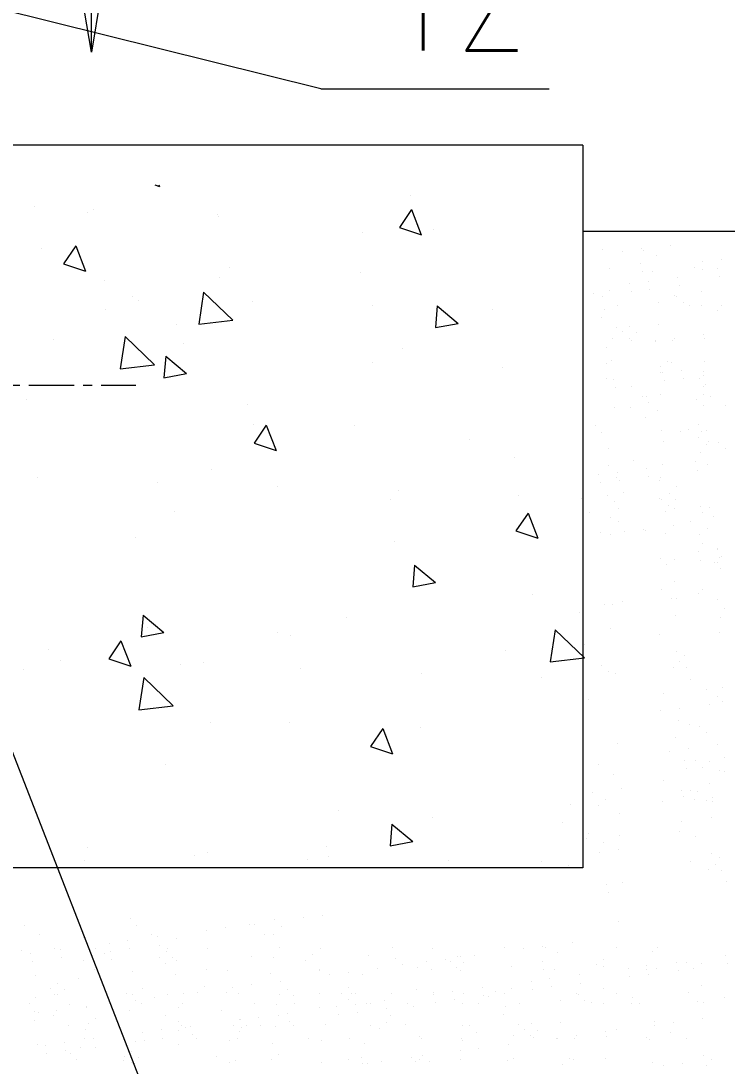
# Model space of a CAD drawing. Header units: millimetres. Extents: x -394 to 6212, y -2458 to 809.
# Drawn here: x 4901.94 to 4921.5, y -2262.21 to -2233.28 of the extents above; entities that cross this region are included whole.
import ezdxf

# ---------------------------------------------------------------- set-up
doc = ezdxf.new("R2010")
doc.units = ezdxf.units.MM
doc.linetypes.add('CENTER', pattern=[2, 1.25, -0.25, 0.25, -0.25])
doc.layers.get('0').update_dxf_attribs({"lineweight": 18})
doc.layers.add('1', color=1, linetype='Continuous', lineweight=18, true_color=0xff0000)
doc.layers.add('2', color=2, linetype='Continuous', lineweight=18, true_color=0xffff00)
doc.styles.add('STYLE1', font='txt.shx', dxfattribs={"width": 0.67, "bigfont": 'hztxt.shx'})

# ---------------------------------------------------------------- blocks, each defined once
blk = doc.blocks.new('_CLOSED')
at = {"color": 0, "linetype": 'ByBlock', "lineweight": -2}
for p, q in [((-1, 0.166667), (0, 0)), ((-1, 0.166667), (-1, -0.166667)), ((0, 0), (-1, -0.166667)), ((0, 0), (-1, 0))]:
    blk.add_line(p, q, dxfattribs=at)

msp = doc.modelspace()

# ---------------------------------------------------------------- linework, layer by layer
at = {"color": 3, "linetype": 'CENTER'}
msp.add_line((4898.15913, -2243.35476), (4905.12031, -2243.35476), dxfattribs=at)
at = {"layer": '1'}
for p, q in [((4917.50806, -2236.71933), (4875.09529, -2236.71933)), ((4917.50806, -2236.71933), (4917.50806, -2256.71933)), ((4905.64832, -2237.81373), (4905.77817, -2237.8573)), ((4905.76136, -2237.81373), (4905.77802, -2237.85713)), ((4912.74186, -2238.11032), (4912.74186, -2238.11032)), ((4902.32327, -2238.41728), (4902.32327, -2238.41728)), ((4903.78269, -2238.56634), (4903.78269, -2238.56634)), ((4903.95097, -2238.50029), (4903.95097, -2238.50029)), ((4907.39193, -2238.62418), (4907.39193, -2238.62418)), ((4907.39723, -2238.69364), (4907.39723, -2238.69364)), ((4912.76074, -2238.4957), (4912.42523, -2238.99312)), ((4912.76074, -2238.4957), (4913.02952, -2239.19589)), ((4912.42537, -2238.99329), (4913.02966, -2239.19606)), ((4913.35857, -2239.03705), (4913.35857, -2239.03705)), ((4911.39861, -2239.1244), (4911.39861, -2239.1244)), ((4917.50806, -2239.09753), (4929.28181, -2239.09753)), ((4902.50235, -2239.58828), (4902.50235, -2239.58828)), ((4903.45351, -2239.50407), (4903.11799, -2240.00149)), ((4903.45351, -2239.50407), (4903.72228, -2240.20425)), ((4903.11814, -2240.00164), (4903.72243, -2240.20441)), ((4907.72681, -2240.10264), (4907.72681, -2240.10264)), ((4904.2572, -2240.44836), (4904.2572, -2240.44836)), ((4907.43322, -2240.36463), (4907.43322, -2240.36463)), ((4911.34134, -2240.22993), (4911.34134, -2240.22993)), ((4906.999, -2240.78282), (4906.86107, -2241.67219)), ((4906.999, -2240.78282), (4907.81076, -2241.56171)), ((4905.02206, -2240.90755), (4905.02206, -2240.90755)), ((4905.19627, -2241.02033), (4905.19627, -2241.02033)), ((4908.351, -2241.02915), (4908.351, -2241.02915)), ((4904.2813, -2241.25926), (4904.2813, -2241.25926)), ((4911.67994, -2241.15075), (4911.67994, -2241.15075)), ((4913.47143, -2241.16674), (4913.41914, -2241.76446)), ((4913.47143, -2241.16674), (4914.04597, -2241.64883)), ((4915.00888, -2241.27235), (4915.00888, -2241.27235)), ((4906.86116, -2241.67236), (4907.81085, -2241.56188)), ((4913.41928, -2241.76463), (4914.04611, -2241.649)), ((4906.23658, -2241.67159), (4906.23658, -2241.67159)), ((4902.83193, -2242.09168), (4902.83193, -2242.09168)), ((4904.82458, -2242.01421), (4904.68664, -2242.90358)), ((4904.82458, -2242.01421), (4905.63634, -2242.7931)), ((4906.44647, -2242.21897), (4906.44647, -2242.21897)), ((4912.51631, -2242.35415), (4912.51631, -2242.35415)), ((4904.68673, -2242.90374), (4905.63643, -2242.79326)), ((4905.94951, -2242.55425), (4905.89722, -2243.15197)), ((4905.94951, -2242.55425), (4906.52404, -2243.03634)), ((4911.67092, -2242.73333), (4911.67092, -2242.73333)), ((4905.89736, -2243.15213), (4906.52418, -2243.03651)), ((4915.28546, -2242.86063), (4915.28546, -2242.86063)), ((4902.09772, -2243.75551), (4902.09772, -2243.75551)), ((4908.22542, -2243.88996), (4908.22542, -2243.88996)), ((4908.39298, -2244.45604), (4908.39298, -2244.45604)), ((4908.73456, -2244.46477), (4908.39904, -2244.96219)), ((4908.73456, -2244.46477), (4909.00333, -2245.16496)), ((4911.17306, -2244.46263), (4911.17306, -2244.46263)), ((4908.39918, -2244.96236), (4909.00347, -2245.16512)), ((4914.35962, -2244.86891), (4914.35962, -2244.86891)), ((4915.61504, -2245.36403), (4915.61504, -2245.36403)), ((4907.20767, -2245.70286), (4907.20767, -2245.70286)), ((4902.39723, -2245.92032), (4902.39723, -2245.92032)), ((4905.72617, -2246.04192), (4905.72617, -2246.04192)), ((4909.05511, -2246.16352), (4909.05511, -2246.16352)), ((4912.38404, -2246.28512), (4912.38404, -2246.28512)), ((4912.16953, -2246.52065), (4912.16953, -2246.52065)), ((4915.71298, -2246.40671), (4915.71298, -2246.40671)), ((4906.19732, -2246.85219), (4906.19732, -2246.85219)), ((4915.98606, -2246.89792), (4915.65054, -2247.39535)), ((4915.98606, -2246.89792), (4916.25483, -2247.59811)), ((4915.65068, -2247.39552), (4916.25497, -2247.59828)), ((4905.11275, -2247.57476), (4905.11275, -2247.57476)), ((4912.29076, -2247.69237), (4912.29076, -2247.69237)), ((4912.84391, -2248.33934), (4912.79162, -2248.93706)), ((4912.84391, -2248.33934), (4913.41844, -2248.82143)), ((4912.79175, -2248.93723), (4913.41858, -2248.8216)), ((4916.11365, -2249.15135), (4916.11365, -2249.15135)), ((4905.32199, -2249.72685), (4905.2697, -2250.32457)), ((4905.32199, -2249.72685), (4905.89652, -2250.20895)), ((4917.40071, -2249.63972), (4917.40071, -2249.63972)), ((4910.94751, -2249.80085), (4910.94751, -2249.80085)), ((4905.26983, -2250.32473), (4905.89666, -2250.20911)), ((4905.44233, -2250.07816), (4905.44233, -2250.07816)), ((4909.05687, -2250.20546), (4909.05687, -2250.20546)), ((4909.39403, -2250.2879), (4909.39403, -2250.2879)), ((4916.74019, -2250.12944), (4916.60225, -2251.01881)), ((4916.74019, -2250.12944), (4917.55195, -2250.90833)), ((4904.70837, -2250.43384), (4904.37285, -2250.93126)), ((4904.70837, -2250.43384), (4904.97714, -2251.13403)), ((4902.69776, -2250.67129), (4902.69776, -2250.67129)), ((4915.36067, -2250.70077), (4915.36067, -2250.70077)), ((4916.60233, -2251.01898), (4917.55203, -2250.9085)), ((4903.03741, -2250.97138), (4903.03741, -2250.97138)), ((4904.37299, -2250.93143), (4904.97728, -2251.13419)), ((4906.36635, -2251.09298), (4906.36635, -2251.09298)), ((4906.98212, -2251.04108), (4906.98212, -2251.04108)), ((4901.99682, -2251.23479), (4901.99682, -2251.23479)), ((4905.34381, -2251.45523), (4905.20588, -2252.3446)), ((4909.69529, -2251.21458), (4909.69529, -2251.21458)), ((4913.02423, -2251.33618), (4913.02423, -2251.33618)), ((4916.35317, -2251.45778), (4916.35317, -2251.45778)), ((4905.20596, -2252.34477), (4906.15566, -2252.23428)), ((4907.19837, -2252.68405), (4907.19837, -2252.68405)), ((4909.38645, -2252.70886), (4909.38645, -2252.70886)), ((4911.95987, -2252.867), (4911.62435, -2253.36442)), ((4911.95987, -2252.867), (4912.22864, -2253.56718)), ((4913.00099, -2252.83615), (4913.00099, -2252.83615)), ((4912.06521, -2253.0306), (4912.06521, -2253.0306)), ((4911.62448, -2253.36459), (4912.22878, -2253.56735)), ((4905.94094, -2253.86548), (4905.94094, -2253.86548)), ((4910.72196, -2255.13908), (4910.72196, -2255.13908)), ((4917.17516, -2254.97794), (4917.17516, -2254.97794)), ((4912.21639, -2255.51194), (4912.1641, -2256.10966)), ((4912.21639, -2255.51194), (4912.79092, -2255.99403)), ((4913.33056, -2255.33955), (4913.33056, -2255.33955)), ((4916.9451, -2255.46685), (4916.9451, -2255.46685)), ((4910.39508, -2256.11976), (4910.39508, -2256.11976)), ((4912.16423, -2256.10983), (4912.79105, -2255.9942)), ((4903.78718, -2256.16525), (4903.78718, -2256.16525)), ((4906.75657, -2256.3793), (4906.75657, -2256.3793)), ((4907.11612, -2256.28685), (4907.11612, -2256.28685)), ((4910.44505, -2256.40845), (4910.44505, -2256.40845)), ((4903.69881, -2256.50315), (4903.69881, -2256.50315)), ((4909.88506, -2256.49618), (4909.88506, -2256.49618)), ((4913.77399, -2256.53005), (4913.77399, -2256.53005)), ((4916.36172, -2256.53264), (4916.36172, -2256.53264)), ((4917.10293, -2256.65165), (4917.10293, -2256.65165)), ((4917.50806, -2256.71933), (4875.09529, -2256.71933))]:
    msp.add_line(p, q, dxfattribs=at)
at = {"layer": '1', "color": 2}
msp.add_line((4905.34381, -2251.45523), (4906.15557, -2252.23412), dxfattribs=at)
at = {"layer": '2'}
for p, q in [((4910.2459, -2235.15258), (4889.05779, -2229.89911)), ((4910.2459, -2235.15258), (4916.57265, -2235.15258)), ((4918.05662, -2239.61709), (4918.05662, -2239.61709)), ((4919.11625, -2239.58857), (4919.11625, -2239.58857)), ((4919.18273, -2239.62571), (4919.18273, -2239.62571)), ((4919.92924, -2239.48154), (4919.92924, -2239.48154)), ((4918.59574, -2239.6571), (4918.59574, -2239.6571)), ((4919.53393, -2239.76271), (4919.53393, -2239.76271)), ((4921.35457, -2239.88637), (4921.35457, -2239.88637)), ((4918.25078, -2240.13248), (4918.25078, -2240.13248)), ((4919.10604, -2239.99711), (4919.10604, -2239.99711)), ((4920.61049, -2240.09478), (4920.61049, -2240.09478)), ((4920.80887, -2240.14475), (4920.80887, -2240.14475)), ((4920.80958, -2239.94284), (4920.80958, -2239.94284)), ((4921.24512, -2240.12119), (4921.24512, -2240.12119)), ((4919.14887, -2240.21422), (4919.14887, -2240.21422)), ((4919.31242, -2240.48082), (4919.31242, -2240.48082)), ((4919.44227, -2240.21943), (4919.44227, -2240.21943)), ((4920.1254, -2240.37378), (4920.1254, -2240.37378)), ((4921.29322, -2240.34679), (4921.29322, -2240.34679)), ((4918.24473, -2240.75195), (4918.24473, -2240.75195)), ((4918.79191, -2240.54934), (4918.79191, -2240.54934)), ((4918.84001, -2240.77494), (4918.84001, -2240.77494)), ((4919.36051, -2240.70641), (4919.36051, -2240.70641)), ((4920.1735, -2240.59938), (4920.1735, -2240.59938)), ((4920.80282, -2240.76422), (4920.80282, -2240.76422)), ((4917.80345, -2240.82052), (4917.80345, -2240.82052)), ((4918.05056, -2240.89402), (4918.05056, -2240.89402)), ((4919.60297, -2241.07006), (4919.60297, -2241.07006)), ((4920.03859, -2240.87974), (4920.03859, -2240.87974)), ((4920.10137, -2240.90916), (4920.10137, -2240.90916)), ((4920.28569, -2241.07805), (4920.28569, -2241.07805)), ((4918.09357, -2241.25433), (4918.09357, -2241.25433)), ((4918.47226, -2241.16267), (4918.47226, -2241.16267)), ((4920.46029, -2241.14839), (4920.46029, -2241.14839)), ((4920.79446, -2241.15702), (4920.79446, -2241.15702)), ((4921.23147, -2241.27818), (4921.23147, -2241.27818)), ((4921.34851, -2241.16331), (4921.34851, -2241.16331)), ((4918.01669, -2241.48254), (4918.01669, -2241.48254)), ((4918.43839, -2241.75119), (4918.43839, -2241.75119)), ((4918.59969, -2241.8845), (4918.59969, -2241.8845)), ((4918.79878, -2241.73257), (4918.79878, -2241.73257)), ((4918.9831, -2241.90146), (4918.9831, -2241.90146)), ((4919.59692, -2241.68954), (4919.59692, -2241.68954)), ((4918.31377, -2242.0593), (4918.31377, -2242.0593)), ((4918.78401, -2242.0534), (4918.78401, -2242.0534)), ((4918.86425, -2242.12119), (4918.86425, -2242.12119)), ((4919.50526, -2242.14625), (4919.50526, -2242.14625)), ((4919.51774, -2242.12486), (4919.51774, -2242.12486)), ((4919.99036, -2242.12981), (4919.99036, -2242.12981)), ((4920.03825, -2242.05634), (4920.03825, -2242.05634)), ((4920.85123, -2241.94931), (4920.85123, -2241.94931)), ((4920.87186, -2242.07157), (4920.87186, -2242.07157)), ((4918.15946, -2242.30368), (4918.15946, -2242.30368)), ((4897.4755, -2242.6919), (4914.57952, -2286.5549)), ((4918.14955, -2242.75293), (4918.14955, -2242.75293)), ((4918.30772, -2242.67877), (4918.30772, -2242.67877)), ((4919.85308, -2242.69866), (4919.85308, -2242.69866)), ((4919.95649, -2242.71833), (4919.95649, -2242.71833)), ((4920.86581, -2242.69104), (4920.86581, -2242.69104)), ((4919.654, -2242.85059), (4919.654, -2242.85059)), ((4919.66596, -2242.99689), (4919.66596, -2242.99689)), ((4919.71391, -2243.01711), (4919.71391, -2243.01711)), ((4920.23442, -2242.94858), (4920.23442, -2242.94858)), ((4920.85693, -2242.99337), (4920.85693, -2242.99337)), ((4920.85746, -2243.08384), (4920.85746, -2243.08384)), ((4918.15656, -2243.18115), (4918.15656, -2243.18115)), ((4918.35563, -2243.19593), (4918.35563, -2243.19593)), ((4919.762, -2243.24271), (4919.762, -2243.24271)), ((4920.28251, -2243.17418), (4920.28251, -2243.17418)), ((4920.72511, -2243.16557), (4920.72511, -2243.16557)), ((4920.84622, -2243.38384), (4920.84622, -2243.38384)), ((4920.90943, -2243.33447), (4920.90943, -2243.33447)), ((4918.40372, -2243.42153), (4918.40372, -2243.42153)), ((4918.85819, -2243.39812), (4918.85819, -2243.39812)), ((4919.14487, -2243.66497), (4919.14487, -2243.66497)), ((4919.27989, -2243.66677), (4919.27989, -2243.66677)), ((4919.65991, -2243.61636), (4919.65991, -2243.61636)), ((4920.84841, -2243.61071), (4920.84841, -2243.61071)), ((4921.03003, -2243.65879), (4921.03003, -2243.65879)), ((4919.32919, -2243.83387), (4919.32919, -2243.83387)), ((4920.64932, -2243.76264), (4920.64932, -2243.76264)), ((4920.83364, -2243.93154), (4920.83364, -2243.93154)), ((4921.45172, -2243.92744), (4921.45172, -2243.92744)), ((4918.37676, -2243.98612), (4918.37676, -2243.98612)), ((4918.82432, -2243.98664), (4918.82432, -2243.98664)), ((4919.24602, -2244.25529), (4919.24602, -2244.25529)), ((4919.56826, -2244.07308), (4919.56826, -2244.07308)), ((4917.84228, -2244.48838), (4917.84228, -2244.48838)), ((4920.72168, -2244.45033), (4920.72168, -2244.45033)), ((4918.0266, -2244.65728), (4918.0266, -2244.65728)), ((4919.67188, -2244.62529), (4919.67188, -2244.62529)), ((4920.19918, -2244.63107), (4920.19918, -2244.63107)), ((4920.43973, -2244.59263), (4920.43973, -2244.59263)), ((4920.69936, -2244.80116), (4920.69936, -2244.80116)), ((4920.79799, -2244.63391), (4920.79799, -2244.63391)), ((4920.9288, -2244.61787), (4920.9288, -2244.61787)), ((4918.21956, -2245.10797), (4918.21956, -2245.10797)), ((4919.72896, -2244.92371), (4919.72896, -2244.92371)), ((4920.92045, -2245.01066), (4920.92045, -2245.01066)), ((4920.9818, -2244.90886), (4920.9818, -2244.90886)), ((4921.2703, -2244.94604), (4921.2703, -2244.94604)), ((4921.45462, -2245.11494), (4921.45462, -2245.11494)), ((4920.76412, -2245.22243), (4920.76412, -2245.22243)), ((4918.2118, -2245.57288), (4918.2118, -2245.57288)), ((4918.89659, -2245.45448), (4918.89659, -2245.45448)), ((4919.27762, -2245.6637), (4919.27762, -2245.6637)), ((4919.72291, -2245.54318), (4919.72291, -2245.54318)), ((4920.6359, -2245.48488), (4920.6359, -2245.48488)), ((4920.96594, -2245.56817), (4920.96594, -2245.56817)), ((4917.94413, -2245.83926), (4917.94413, -2245.83926)), ((4918.43976, -2245.91295), (4918.43976, -2245.91295)), ((4918.46464, -2245.77073), (4918.46464, -2245.77073)), ((4918.51273, -2245.99633), (4918.51273, -2245.99633)), ((4919.32572, -2245.8893), (4919.32572, -2245.8893)), ((4919.66582, -2245.90223), (4919.66582, -2245.90223)), ((4920.684, -2245.71047), (4920.684, -2245.71047)), ((4917.99223, -2246.06485), (4917.99223, -2246.06485)), ((4919.63125, -2245.9999), (4919.63125, -2245.9999)), ((4920.08752, -2246.17087), (4920.08752, -2246.17087)), ((4917.45719, -2246.48523), (4917.45719, -2246.48523)), ((4918.18838, -2246.42079), (4918.18838, -2246.42079)), ((4918.63153, -2246.33819), (4918.63153, -2246.33819)), ((4919.63195, -2246.49074), (4919.63195, -2246.49074)), ((4919.69283, -2246.51846), (4919.69283, -2246.51846)), ((4919.89191, -2246.36652), (4919.89191, -2246.36652)), ((4920.07623, -2246.53542), (4920.07623, -2246.53542)), ((4918.3727, -2246.58969), (4918.3727, -2246.58969)), ((4918.50485, -2246.77911), (4918.50485, -2246.77911)), ((4919.79195, -2246.85053), (4919.79195, -2246.85053)), ((4919.87715, -2246.68735), (4919.87715, -2246.68735)), ((4920.05365, -2246.75939), (4920.05365, -2246.75939)), ((4920.76235, -2246.72798), (4920.76235, -2246.72798)), ((4921.02201, -2246.73554), (4921.02201, -2246.73554)), ((4917.69186, -2246.88614), (4917.69186, -2246.88614)), ((4918.28255, -2247.0348), (4918.28255, -2247.0348)), ((4918.49148, -2247.14367), (4918.49148, -2247.14367)), ((4920.47951, -2247.12939), (4920.47951, -2247.12939)), ((4920.82292, -2246.88748), (4920.82292, -2246.88748)), ((4921.12317, -2246.98662), (4921.12317, -2246.98662)), ((4918.66996, -2247.41478), (4918.66996, -2247.41478)), ((4919.19047, -2247.34625), (4919.19047, -2247.34625)), ((4919.24268, -2247.38688), (4919.24268, -2247.38688)), ((4920.00345, -2247.23922), (4920.00345, -2247.23922)), ((4920.94622, -2247.33262), (4920.94622, -2247.33262)), ((4917.98845, -2247.44744), (4917.98845, -2247.44744)), ((4918.2748, -2247.4997), (4918.2748, -2247.4997)), ((4919.7859, -2247.47001), (4919.7859, -2247.47001)), ((4920.74713, -2247.48455), (4920.74713, -2247.48455)), ((4920.71014, -2247.9745), (4920.71014, -2247.9745)), ((4920.81959, -2247.73968), (4920.81959, -2247.73968)), ((4921.23065, -2247.90597), (4921.23065, -2247.90597)), ((4921.24429, -2247.8755), (4921.24429, -2247.8755)), ((4919.64218, -2248.16539), (4919.64218, -2248.16539)), ((4920.04444, -2248.18135), (4920.04444, -2248.18135)), ((4920.75824, -2248.20009), (4920.75824, -2248.20009)), ((4921.14663, -2248.26306), (4921.14663, -2248.26306)), ((4921.23594, -2248.2683), (4921.23594, -2248.2683)), ((4921.27875, -2248.13157), (4921.27875, -2248.13157)), ((4921.34572, -2248.11113), (4921.34572, -2248.11113)), ((4919.8265, -2248.33429), (4919.8265, -2248.33429)), ((4921.33095, -2248.43196), (4921.33095, -2248.43196)), ((4920.0384, -2248.80082), (4920.0384, -2248.80082)), ((4919.68742, -2249.00799), (4919.68742, -2249.00799)), ((4920.69649, -2249.13148), (4920.69649, -2249.13148)), ((4920.81353, -2249.01661), (4920.81353, -2249.01661)), ((4918.09335, -2249.42243), (4918.09335, -2249.42243)), ((4918.33779, -2249.42653), (4918.33779, -2249.42653)), ((4918.61386, -2249.3539), (4918.61386, -2249.3539)), ((4919.94674, -2249.25754), (4919.94674, -2249.25754)), ((4920.10912, -2249.27664), (4920.10912, -2249.27664)), ((4921.23523, -2249.28526), (4921.23523, -2249.28526)), ((4920.07769, -2249.72884), (4920.07769, -2249.72884)), ((4921.43597, -2249.55002), (4921.43597, -2249.55002)), ((4921.30729, -2249.80233), (4921.30729, -2249.80233)), ((4918.26482, -2250.08374), (4918.26482, -2250.08374)), ((4919.63919, -2250.25806), (4919.63919, -2250.25806)), ((4921.29893, -2250.19513), (4921.29893, -2250.19513)), ((4917.55434, -2250.5263), (4917.55434, -2250.5263)), ((4920.10139, -2250.72764), (4920.10139, -2250.72764)), ((4920.32195, -2250.84668), (4920.32195, -2250.84668)), ((4918.02728, -2251.11531), (4918.02728, -2251.11531)), ((4920.00973, -2251.18436), (4920.00973, -2251.18436)), ((4920.19013, -2251.01887), (4920.19013, -2251.01887)), ((4920.37445, -2251.18777), (4920.37445, -2251.18777)), ((4918.2116, -2251.28421), (4918.2116, -2251.28421)), ((4918.40078, -2251.35335), (4918.40078, -2251.35335)), ((4920.49505, -2251.51209), (4920.49505, -2251.51209)), ((4920.91675, -2251.78074), (4920.91675, -2251.78074)), ((4921.37028, -2251.72915), (4921.37028, -2251.72915)), ((4917.65707, -2252.06902), (4917.65707, -2252.06902)), ((4919.73999, -2251.8873), (4919.73999, -2251.8873)), ((4921.24444, -2251.98497), (4921.24444, -2251.98497)), ((4920.1867, -2252.30364), (4920.1867, -2252.30364)), ((4920.99969, -2252.1966), (4920.99969, -2252.1966)), ((4921.36192, -2252.12195), (4921.36192, -2252.12195)), ((4919.66619, -2252.37216), (4919.66619, -2252.37216)), ((4920.16438, -2252.65447), (4920.16438, -2252.65447)), ((4920.44682, -2252.76216), (4920.44682, -2252.76216)), ((4920.73532, -2252.79935), (4920.73532, -2252.79935)), ((4920.07273, -2253.11119), (4920.07273, -2253.11119)), ((4920.91964, -2252.96824), (4920.91964, -2252.96824)), ((4918.46378, -2253.28017), (4918.46378, -2253.28017)), ((4919.91046, -2253.49001), (4919.91046, -2253.49001)), ((4920.43097, -2253.42148), (4920.43097, -2253.42148)), ((4921.24395, -2253.31445), (4921.24395, -2253.31445)), ((4920.33181, -2253.74835), (4920.33181, -2253.74835)), ((4920.62213, -2253.76042), (4920.62213, -2253.76042)), ((4921.02439, -2253.77638), (4921.02439, -2253.77638)), ((4921.43327, -2253.65597), (4921.43327, -2253.65597)), ((4917.94028, -2253.85615), (4917.94028, -2253.85615)), ((4920.37991, -2253.97395), (4920.37991, -2253.97395)), ((4920.80645, -2253.92932), (4920.80645, -2253.92932)), ((4921.30268, -2254.0162), (4921.30268, -2254.0162)), ((4921.42492, -2254.04877), (4921.42492, -2254.04877)), ((4918.36197, -2254.1248), (4918.36197, -2254.1248)), ((4919.73634, -2254.29913), (4919.73634, -2254.29913)), ((4917.76608, -2254.64382), (4917.76608, -2254.64382)), ((4918.57906, -2254.53679), (4918.57906, -2254.53679)), ((4920.22738, -2254.58129), (4920.22738, -2254.58129)), ((4920.48703, -2254.58885), (4920.48703, -2254.58885)), ((4920.66737, -2254.60303), (4920.66737, -2254.60303)), ((4921.01834, -2254.39585), (4921.01834, -2254.39585)), ((4918.12509, -2254.83722), (4918.12509, -2254.83722)), ((4919.70247, -2254.88764), (4919.70247, -2254.88764)), ((4920.28795, -2254.74079), (4920.28795, -2254.74079)), ((4920.58819, -2254.83993), (4920.58819, -2254.83993)), ((4920.92669, -2254.85257), (4920.92669, -2254.85257)), ((4921.08907, -2254.87168), (4921.08907, -2254.87168)), ((4921.1087, -2254.7714), (4921.1087, -2254.7714)), ((4917.926, -2254.98915), (4917.926, -2254.98915)), ((4918.52677, -2255.207), (4918.52677, -2255.207)), ((4920.24466, -2255.4309), (4920.24466, -2255.4309)), ((4921.05764, -2255.32387), (4921.05764, -2255.32387)), ((4917.65566, -2255.76312), (4917.65566, -2255.76312)), ((4918.52072, -2255.82647), (4918.52072, -2255.82647)), ((4920.17476, -2255.70186), (4920.17476, -2255.70186)), ((4917.60743, -2255.91879), (4917.60743, -2255.91879)), ((4918.07736, -2256.03177), (4918.07736, -2256.03177)), ((4920.61914, -2255.85309), (4920.61914, -2255.85309)), ((4917.9714, -2256.28787), (4917.9714, -2256.28787)), ((4918.49191, -2256.21934), (4918.49191, -2256.21934)), ((4921.08134, -2256.32268), (4921.08134, -2256.32268)), ((4920.48892, -2256.54875), (4920.48892, -2256.54875)), ((4921.17008, -2256.61391), (4921.17008, -2256.61391)), ((4921.3019, -2256.44171), (4921.3019, -2256.44171)), ((4920.98968, -2256.7794), (4920.98968, -2256.7794)), ((4921.3544, -2256.78281), (4921.3544, -2256.78281)), ((4918.16757, -2257.18011), (4918.16757, -2257.18011)), ((4918.58976, -2257.13382), (4918.58976, -2257.13382)), ((4921.475, -2257.10713), (4921.475, -2257.10713)), ((4918.21566, -2257.40571), (4918.21566, -2257.40571)), ((4904.96914, -2258.12818), (4904.96914, -2258.12818)), ((4909.76358, -2258.09892), (4909.76358, -2258.09892)), ((4910.28408, -2258.03039), (4910.28408, -2258.03039)), ((4902.02971, -2258.30966), (4902.02971, -2258.30966)), ((4905.14385, -2258.304), (4905.14385, -2258.304)), ((4907.59231, -2258.38477), (4907.59231, -2258.38477)), ((4908.25799, -2258.29834), (4908.25799, -2258.29834)), ((4908.4053, -2258.27774), (4908.4053, -2258.27774)), ((4908.9706, -2258.16255), (4908.9706, -2258.16255)), ((4909.15491, -2258.33145), (4909.15491, -2258.33145)), ((4918.49206, -2258.21001), (4918.49206, -2258.21001)), ((4902.4514, -2258.57831), (4902.4514, -2258.57831)), ((4903.68163, -2258.65529), (4903.68163, -2258.65529)), ((4905.56554, -2258.57265), (4905.56554, -2258.57265)), ((4905.71352, -2258.63212), (4905.71352, -2258.63212)), ((4906.23972, -2258.66756), (4906.23972, -2258.66756)), ((4907.0718, -2258.4533), (4907.0718, -2258.4533)), ((4908.67969, -2258.56699), (4908.67969, -2258.56699)), ((4908.94061, -2258.57025), (4908.94061, -2258.57025)), ((4901.96302, -2259.00585), (4901.96302, -2259.00585)), ((4902.87726, -2258.94831), (4902.87726, -2258.94831)), ((4903.02175, -2258.9865), (4903.02175, -2258.9865)), ((4904.00337, -2258.95693), (4904.00337, -2258.95693)), ((4904.38003, -2258.80768), (4904.38003, -2258.80768)), ((4904.90054, -2258.73915), (4904.90054, -2258.73915)), ((4904.94863, -2258.96475), (4904.94863, -2258.96475)), ((4905.76162, -2258.85772), (4905.76162, -2258.85772)), ((4905.99141, -2258.94265), (4905.99141, -2258.94265)), ((4907.11752, -2258.95127), (4907.11752, -2258.95127)), ((4909.10555, -2258.93699), (4909.10555, -2258.93699)), ((4910.23166, -2258.94561), (4910.23166, -2258.94561)), ((4912.21969, -2258.93133), (4912.21969, -2258.93133)), ((4913.3458, -2258.93995), (4913.3458, -2258.93995)), ((4915.33383, -2258.92568), (4915.33383, -2258.92568)), ((4915.87295, -2258.96568), (4915.87295, -2258.96568)), ((4916.39346, -2258.89716), (4916.39346, -2258.89716)), ((4916.45994, -2258.93429), (4916.45994, -2258.93429)), ((4917.20644, -2258.79013), (4917.20644, -2258.79013)), ((4918.44797, -2258.92002), (4918.44797, -2258.92002)), ((4919.57408, -2258.92864), (4919.57408, -2258.92864)), ((4902.20877, -2259.09353), (4902.20877, -2259.09353)), ((4903.06985, -2259.21209), (4903.06985, -2259.21209)), ((4903.67558, -2259.27476), (4903.67558, -2259.27476)), ((4904.26093, -2259.09449), (4904.26093, -2259.09449)), ((4904.42813, -2259.03327), (4904.42813, -2259.03327)), ((4904.44525, -2259.26339), (4904.44525, -2259.26339)), ((4905.76538, -2259.19216), (4905.76538, -2259.19216)), ((4905.96447, -2259.04022), (4905.96447, -2259.04022)), ((4906.14879, -2259.20912), (4906.14879, -2259.20912)), ((4906.23367, -2259.28703), (4906.23367, -2259.28703)), ((4908.32137, -2259.18291), (4908.32137, -2259.18291)), ((4908.93456, -2259.18973), (4908.93456, -2259.18973)), ((4909.82582, -2259.28058), (4909.82582, -2259.28058)), ((4910.0249, -2259.12864), (4910.0249, -2259.12864)), ((4911.55215, -2259.15634), (4911.55215, -2259.15634)), ((4912.32282, -2259.21728), (4912.32282, -2259.21728)), ((4913.70169, -2259.25154), (4913.70169, -2259.25154)), ((4914.02635, -2259.16301), (4914.02635, -2259.16301)), ((4914.11024, -2259.16861), (4914.11024, -2259.16861)), ((4914.51467, -2259.1445), (4914.51467, -2259.1445)), ((4916.38325, -2259.3057), (4916.38325, -2259.3057)), ((4916.81113, -2259.0713), (4916.81113, -2259.0713)), ((4918.08679, -2259.25143), (4918.08679, -2259.25143)), ((4919.42872, -2259.03791), (4919.42872, -2259.03791)), ((4921.45266, -2259.14917), (4921.45266, -2259.14917)), ((4902.25686, -2259.31913), (4902.25686, -2259.31913)), ((4903.96951, -2259.54545), (4903.96951, -2259.54545)), ((4905.03382, -2259.59288), (4905.03382, -2259.59288)), ((4905.9497, -2259.36105), (4905.9497, -2259.36105)), ((4907.08365, -2259.53979), (4907.08365, -2259.53979)), ((4907.65141, -2259.55949), (4907.65141, -2259.55949)), ((4910.19779, -2259.53413), (4910.19779, -2259.53413)), ((4910.2095, -2259.57176), (4910.2095, -2259.57176)), ((4911.8229, -2259.49888), (4911.8229, -2259.49888)), ((4912.50714, -2259.38618), (4912.50714, -2259.38618)), ((4912.91039, -2259.47445), (4912.91039, -2259.47445)), ((4913.18118, -2259.32006), (4913.18118, -2259.32006)), ((4913.31193, -2259.52847), (4913.31193, -2259.52847)), ((4913.82727, -2259.31495), (4913.82727, -2259.31495)), ((4914.01159, -2259.48384), (4914.01159, -2259.48384)), ((4914.10189, -2259.56141), (4914.10189, -2259.56141)), ((4914.21067, -2259.33191), (4914.21067, -2259.33191)), ((4915.52798, -2259.44106), (4915.52798, -2259.44106)), ((4916.42607, -2259.52281), (4916.42607, -2259.52281)), ((4916.71948, -2259.52802), (4916.71948, -2259.52802)), ((4917.8877, -2259.40336), (4917.8877, -2259.40336)), ((4918.08607, -2259.45333), (4918.08607, -2259.45333)), ((4918.76089, -2259.50355), (4918.76089, -2259.50355)), ((4919.27757, -2259.54029), (4919.27757, -2259.54029)), ((4919.2814, -2259.43502), (4919.2814, -2259.43502)), ((4919.54022, -2259.51715), (4919.54022, -2259.51715)), ((4920.09438, -2259.32799), (4920.09438, -2259.32799)), ((4920.14248, -2259.55359), (4920.14248, -2259.55359)), ((4920.3847, -2259.34007), (4920.3847, -2259.34007)), ((4920.56902, -2259.50896), (4920.56902, -2259.50896)), ((4920.78697, -2259.35602), (4920.78697, -2259.35602)), ((4921.50076, -2259.37477), (4921.50076, -2259.37477)), ((4902.33292, -2259.69019), (4902.33292, -2259.69019)), ((4903.52442, -2259.77714), (4903.52442, -2259.77714)), ((4906.22531, -2259.67983), (4906.22531, -2259.67983)), ((4908.8429, -2259.64644), (4908.8429, -2259.64644)), ((4909.13112, -2259.85326), (4909.13112, -2259.85326)), ((4910.4894, -2259.67444), (4910.4894, -2259.67444)), ((4911.00991, -2259.60591), (4911.00991, -2259.60591)), ((4911.40099, -2259.65871), (4911.40099, -2259.65871)), ((4916.06912, -2259.85793), (4916.06912, -2259.85793)), ((4916.58963, -2259.7894), (4916.58963, -2259.7894)), ((4917.40261, -2259.68237), (4917.40261, -2259.68237)), ((4918.80899, -2259.72915), (4918.80899, -2259.72915)), ((4919.32949, -2259.66062), (4919.32949, -2259.66062)), ((4902.75926, -2260.06983), (4902.75926, -2260.06983)), ((4902.95834, -2259.9179), (4902.95834, -2259.9179)), ((4903.14266, -2260.0868), (4903.14266, -2260.0868)), ((4905.31524, -2260.06058), (4905.31524, -2260.06058)), ((4906.81969, -2260.15825), (4906.81969, -2260.15825)), ((4907.01878, -2260.00632), (4907.01878, -2260.00632)), ((4907.79763, -2260.02882), (4907.79763, -2260.02882)), ((4908.31814, -2259.96029), (4908.31814, -2259.96029)), ((4909.31669, -2260.09495), (4909.31669, -2260.09495)), ((4911.02023, -2260.04069), (4911.02023, -2260.04069)), ((4912.90434, -2260.09392), (4912.90434, -2260.09392)), ((4913.89785, -2260.14378), (4913.89785, -2260.14378)), ((4914.71084, -2260.03675), (4914.71084, -2260.03675)), ((4915.08066, -2260.12911), (4915.08066, -2260.12911)), ((4915.52193, -2260.06054), (4915.52193, -2260.06054)), ((4916.11721, -2260.08353), (4916.11721, -2260.08353)), ((4916.63772, -2260.015), (4916.63772, -2260.015)), ((4917.45071, -2259.90797), (4917.45071, -2259.90797)), ((4918.08002, -2260.0728), (4918.08002, -2260.0728)), ((4920.78092, -2259.9755), (4920.78092, -2259.9755)), ((4902.32688, -2260.30966), (4902.32688, -2260.30966)), ((4902.8712, -2260.22524), (4902.8712, -2260.22524)), ((4902.94358, -2260.23873), (4902.94358, -2260.23873)), ((4904.85923, -2260.21097), (4904.85923, -2260.21097)), ((4905.02777, -2260.21235), (4905.02777, -2260.21235)), ((4905.10586, -2260.3832), (4905.10586, -2260.3832)), ((4905.62637, -2260.31467), (4905.62637, -2260.31467)), ((4905.98534, -2260.21959), (4905.98534, -2260.21959)), ((4906.43935, -2260.20764), (4906.43935, -2260.20764)), ((4907.64536, -2260.17896), (4907.64536, -2260.17896)), ((4907.97338, -2260.20531), (4907.97338, -2260.20531)), ((4909.09949, -2260.21393), (4909.09949, -2260.21393)), ((4909.50101, -2260.26385), (4909.50101, -2260.26385)), ((4910.20345, -2260.19123), (4910.20345, -2260.19123)), ((4910.82114, -2260.19262), (4910.82114, -2260.19262)), ((4911.00546, -2260.36152), (4911.00546, -2260.36152)), ((4911.08752, -2260.19965), (4911.08752, -2260.19965)), ((4911.20455, -2260.20959), (4911.20455, -2260.20959)), ((4911.62119, -2260.46369), (4911.62119, -2260.46369)), ((4912.01907, -2260.39113), (4912.01907, -2260.39113)), ((4912.21363, -2260.20827), (4912.21363, -2260.20827)), ((4913.37713, -2260.18337), (4913.37713, -2260.18337)), ((4913.37734, -2260.21231), (4913.37734, -2260.21231)), ((4913.42544, -2260.43791), (4913.42544, -2260.43791)), ((4913.94595, -2260.36938), (4913.94595, -2260.36938)), ((4914.20166, -2260.19399), (4914.20166, -2260.19399)), ((4914.62335, -2260.46264), (4914.62335, -2260.46264)), ((4914.75893, -2260.26235), (4914.75893, -2260.26235)), ((4914.88157, -2260.28104), (4914.88157, -2260.28104)), ((4915.32777, -2260.20261), (4915.32777, -2260.20261)), ((4916.88018, -2260.37865), (4916.88018, -2260.37865)), ((4917.3158, -2260.18833), (4917.3158, -2260.18833)), ((4917.37858, -2260.21774), (4917.37858, -2260.21774)), ((4917.5629, -2260.38664), (4917.5629, -2260.38664)), ((4917.7375, -2260.45698), (4917.7375, -2260.45698)), ((4918.44191, -2260.19695), (4918.44191, -2260.19695)), ((4918.88302, -2260.31541), (4918.88302, -2260.31541)), ((4920.42994, -2260.18267), (4920.42994, -2260.18267)), ((4920.68926, -2260.43222), (4920.68926, -2260.43222)), ((4920.85164, -2260.45132), (4920.85164, -2260.45132)), ((4921.43901, -2260.30616), (4921.43901, -2260.30616)), ((4902.16679, -2260.48527), (4902.16679, -2260.48527)), ((4902.31852, -2260.70246), (4902.31852, -2260.70246)), ((4902.41409, -2260.73758), (4902.41409, -2260.73758)), ((4902.93459, -2260.66905), (4902.93459, -2260.66905)), ((4903.2929, -2260.49389), (4903.2929, -2260.49389)), ((4903.74462, -2260.58212), (4903.74462, -2260.58212)), ((4903.74758, -2260.56202), (4903.74758, -2260.56202)), ((4904.93611, -2260.66907), (4904.93611, -2260.66907)), ((4905.28093, -2260.47962), (4905.28093, -2260.47962)), ((4906.30271, -2260.59438), (4906.30271, -2260.59438)), ((4906.40704, -2260.48823), (4906.40704, -2260.48823)), ((4907.4942, -2260.68134), (4907.4942, -2260.68134)), ((4908.39507, -2260.47396), (4908.39507, -2260.47396)), ((4909.0036, -2260.49708), (4909.0036, -2260.49708)), ((4909.32729, -2260.74551), (4909.32729, -2260.74551)), ((4909.52118, -2260.48258), (4909.52118, -2260.48258)), ((4910.1951, -2260.58403), (4910.1951, -2260.58403)), ((4910.68557, -2260.56669), (4910.68557, -2260.56669)), ((4911.20608, -2260.49816), (4911.20608, -2260.49816)), ((4911.25418, -2260.72376), (4911.25418, -2260.72376)), ((4911.50921, -2260.4683), (4911.50921, -2260.4683)), ((4912.06716, -2260.61673), (4912.06716, -2260.61673)), ((4912.63532, -2260.47692), (4912.63532, -2260.47692)), ((4912.81269, -2260.55064), (4912.81269, -2260.55064)), ((4914.17928, -2260.47596), (4914.17928, -2260.47596)), ((4915.37078, -2260.56291), (4915.37078, -2260.56291)), ((4915.74947, -2260.47126), (4915.74947, -2260.47126)), ((4918.07167, -2260.4656), (4918.07167, -2260.4656)), ((4918.86361, -2260.4656), (4918.86361, -2260.4656)), ((4919.06734, -2260.48431), (4919.06734, -2260.48431)), ((4902.30911, -2260.93826), (4902.30911, -2260.93826)), ((4902.83733, -2260.81376), (4902.83733, -2260.81376)), ((4903.81356, -2261.03593), (4903.81356, -2261.03593)), ((4904.01265, -2260.88399), (4904.01265, -2260.88399)), ((4905.95148, -2260.8081), (4905.95148, -2260.8081)), ((4906.31057, -2260.97263), (4906.31057, -2260.97263)), ((4907.9938, -2260.92107), (4907.9938, -2260.92107)), ((4908.0141, -2260.91836), (4908.0141, -2260.91836)), ((4908.51431, -2260.85254), (4908.51431, -2260.85254)), ((4909.06562, -2260.80244), (4909.06562, -2260.80244)), ((4909.37539, -2260.97111), (4909.37539, -2260.97111)), ((4910.73367, -2260.79228), (4910.73367, -2260.79228)), ((4912.07453, -2261.00678), (4912.07453, -2261.00678)), ((4912.17976, -2260.79678), (4912.17976, -2260.79678)), ((4915.2939, -2260.79113), (4915.2939, -2260.79113)), ((4916.07598, -2261.04115), (4916.07598, -2261.04115)), ((4916.87413, -2260.99812), (4916.87413, -2260.99812)), ((4919.49172, -2260.96473), (4919.49172, -2260.96473)), ((4920.00723, -2261.01055), (4920.00723, -2261.01055)), ((4920.82021, -2260.90351), (4920.82021, -2260.90351)), ((4903.25903, -2261.08241), (4903.25903, -2261.08241)), ((4903.73857, -2261.20159), (4903.73857, -2261.20159)), ((4905.30203, -2261.27544), (4905.30203, -2261.27544)), ((4905.82254, -2261.20692), (4905.82254, -2261.20692)), ((4906.29666, -2261.21386), (4906.29666, -2261.21386)), ((4906.37317, -2261.07675), (4906.37317, -2261.07675)), ((4906.49488, -2261.14153), (4906.49488, -2261.14153)), ((4906.63552, -2261.09989), (4906.63552, -2261.09989)), ((4906.68362, -2261.32548), (4906.68362, -2261.32548)), ((4907.81501, -2261.0703), (4907.81501, -2261.0703)), ((4907.99933, -2261.23919), (4907.99933, -2261.23919)), ((4908.04189, -2261.14666), (4908.04189, -2261.14666)), ((4908.19842, -2261.08726), (4908.19842, -2261.08726)), ((4908.5624, -2261.07814), (4908.5624, -2261.07814)), ((4908.99755, -2261.11655), (4908.99755, -2261.11655)), ((4909.48731, -2261.07109), (4909.48731, -2261.07109)), ((4910.371, -2261.06105), (4910.371, -2261.06105)), ((4911.61514, -2261.08316), (4911.61514, -2261.08316)), ((4911.87545, -2261.15872), (4911.87545, -2261.15872)), ((4912.60146, -2261.06543), (4912.60146, -2261.06543)), ((4914.17323, -2261.09543), (4914.17323, -2261.09543)), ((4914.37245, -2261.09542), (4914.37245, -2261.09542)), ((4914.55677, -2261.26432), (4914.55677, -2261.26432)), ((4915.7156, -2261.05978), (4915.7156, -2261.05978)), ((4915.8769, -2261.19309), (4915.8769, -2261.19309)), ((4916.2603, -2261.21005), (4916.2603, -2261.21005)), ((4918.12844, -2261.25789), (4918.12844, -2261.25789)), ((4918.43288, -2261.18384), (4918.43288, -2261.18384)), ((4919.48672, -2261.07907), (4919.48672, -2261.07907)), ((4919.93733, -2261.28151), (4919.93733, -2261.28151)), ((4902.39592, -2261.61701), (4902.39592, -2261.61701)), ((4903.13076, -2261.5613), (4903.13076, -2261.5613)), ((4903.68489, -2261.45241), (4903.68489, -2261.45241)), ((4903.94375, -2261.45427), (4903.94375, -2261.45427)), ((4904.811, -2261.46103), (4904.811, -2261.46103)), ((4905.09681, -2261.5197), (4905.09681, -2261.5197)), ((4905.35012, -2261.50104), (4905.35012, -2261.50104)), ((4905.87063, -2261.43252), (4905.87063, -2261.43252)), ((4906.2883, -2261.60666), (4906.2883, -2261.60666)), ((4906.79903, -2261.44675), (4906.79903, -2261.44675)), ((4907.7144, -2261.48631), (4907.7144, -2261.48631)), ((4907.92514, -2261.45537), (4907.92514, -2261.45537)), ((4908.9059, -2261.57327), (4908.9059, -2261.57327)), ((4909.91318, -2261.4411), (4909.91318, -2261.4411)), ((4910.27249, -2261.49858), (4910.27249, -2261.49858)), ((4911.03929, -2261.44972), (4911.03929, -2261.44972)), ((4911.46399, -2261.58554), (4911.46399, -2261.58554)), ((4912.97339, -2261.40128), (4912.97339, -2261.40128)), ((4913.02732, -2261.43544), (4913.02732, -2261.43544)), ((4914.15343, -2261.44406), (4914.15343, -2261.44406)), ((4914.16488, -2261.48823), (4914.16488, -2261.48823)), ((4915.43667, -2261.61227), (4915.43667, -2261.61227)), ((4915.59098, -2261.36789), (4915.59098, -2261.36789)), ((4916.06122, -2261.36198), (4916.06122, -2261.36198)), ((4916.14146, -2261.42978), (4916.14146, -2261.42978)), ((4916.78247, -2261.45484), (4916.78247, -2261.45484)), ((4916.79495, -2261.43345), (4916.79495, -2261.43345)), ((4917.26757, -2261.4384), (4917.26757, -2261.4384)), ((4917.31545, -2261.36492), (4917.31545, -2261.36492)), ((4918.14907, -2261.38016), (4918.14907, -2261.38016)), ((4919.2556, -2261.42412), (4919.2556, -2261.42412)), ((4919.34056, -2261.46711), (4919.34056, -2261.46711)), ((4920.38171, -2261.43274), (4920.38171, -2261.43274)), ((4902.61025, -2261.62982), (4902.61025, -2261.62982)), ((4902.65835, -2261.85542), (4902.65835, -2261.85542)), ((4903.17886, -2261.78689), (4903.17886, -2261.78689)), ((4903.30444, -2261.8503), (4903.30444, -2261.8503)), ((4903.58741, -2261.70396), (4903.58741, -2261.70396)), ((4903.99184, -2261.67986), (4903.99184, -2261.67986)), ((4905.00797, -2261.79604), (4905.00797, -2261.79604)), ((4909.06841, -2261.88446), (4909.06841, -2261.88446)), ((4914.10317, -2261.78783), (4914.10317, -2261.78783)), ((4914.62368, -2261.7193), (4914.62368, -2261.7193)), ((4920.84391, -2261.90232), (4920.84391, -2261.90232)), ((4903.48876, -2262.0192), (4903.48876, -2262.0192)), ((4904.77713, -2262.04955), (4904.77713, -2262.04955)), ((4904.80889, -2261.94797), (4904.80889, -2261.94797)), ((4904.99321, -2262.11687), (4904.99321, -2262.11687)), ((4905.09076, -2262.13917), (4905.09076, -2262.13917)), ((4905.19229, -2261.96494), (4905.19229, -2261.96494)), ((4907.36487, -2261.93872), (4907.36487, -2261.93872)), ((4907.70835, -2262.10579), (4907.70835, -2262.10579)), ((4907.89128, -2262.04389), (4907.89128, -2262.04389)), ((4908.86932, -2262.03639), (4908.86932, -2262.03639)), ((4910.26644, -2262.11806), (4910.26644, -2262.11806)), ((4911.00542, -2262.03823), (4911.00542, -2262.03823)), ((4911.36632, -2261.97309), (4911.36632, -2261.97309)), ((4911.4114, -2262.14221), (4911.4114, -2262.14221)), ((4911.55064, -2262.14199), (4911.55064, -2262.14199)), ((4911.93191, -2262.07368), (4911.93191, -2262.07368)), ((4912.74489, -2261.96665), (4912.74489, -2261.96665)), ((4912.87077, -2262.07076), (4912.87077, -2262.07076)), ((4912.96734, -2262.02075), (4912.96734, -2262.02075)), ((4913.06986, -2261.91883), (4913.06986, -2261.91883)), ((4913.25418, -2262.08773), (4913.25418, -2262.08773)), ((4914.11956, -2262.03257), (4914.11956, -2262.03257)), ((4915.42676, -2262.06151), (4915.42676, -2262.06151)), ((4915.58493, -2261.98736), (4915.58493, -2261.98736)), ((4916.9312, -2262.15918), (4916.9312, -2262.15918)), ((4917.13029, -2262.00725), (4917.13029, -2262.00725)), ((4917.2337, -2262.02691), (4917.2337, -2262.02691)), ((4918.14302, -2261.99963), (4918.14302, -2261.99963)), ((4919.42821, -2262.09588), (4919.42821, -2262.09588)), ((4919.73098, -2262.19692), (4919.73098, -2262.19692)), ((4920.25149, -2262.12839), (4920.25149, -2262.12839)), ((4920.93266, -2262.19355), (4920.93266, -2262.19355)), ((4921.06448, -2262.02136), (4921.06448, -2262.02136))]:
    msp.add_line(p, q, dxfattribs=at)
msp.add_open_spline([(4769.60969, -2239.09753), (4777.4175, -2256.39801), (4786.07109, -2265.01876), (4813.35317, -2272.45293), (4873.1156, -2275.37176), (4927.29378, -2265.8987), (4982.83014, -2261.12349), (5033.0687, -2271.2269), (5054.77347, -2247.95205), (5058.63387, -2236.52227)], degree=3, knots=[2.1012099, 2.1012099, 2.1012099, 2.1012099, 38.63866485, 85.31157277, 139.19870969, 206.24166053, 252.06473455, 308.88312213, 343.05627831, 343.05627831, 343.05627831, 343.05627831], dxfattribs=at)

# ---------------------------------------------------------------- block references
at = {"layer": '2', "xscale": 3, "yscale": 3, "zscale": 3, "rotation": 270}
msp.add_blockref('_CLOSED', (4903.88758, -2234.1418), dxfattribs=at)

# ---------------------------------------------------------------- texts
at = {"layer": '2', "style": 'STYLE1', "width": 0.67}
msp.add_text('12', height=3.5, dxfattribs=at).set_placement((4911.97197, -2234.09904))

doc.saveas('drawing.dxf')
